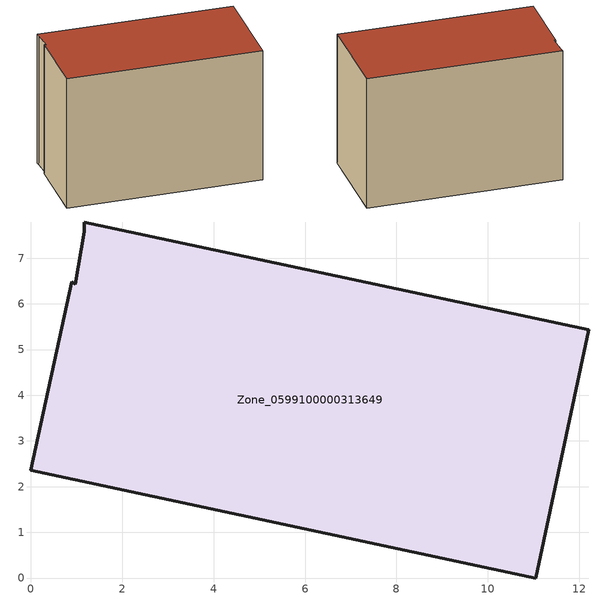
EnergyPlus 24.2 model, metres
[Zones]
Zone_0599100000313649
 floor ground (C_G): 0,2.36 0.89,6.49 0.97,6.43 1.17,7.58 1.17,7.79 12.21,5.43 11.04,0 z0
 wall outside (C_F): 11.04,0 12.21,5.43 1.17,7.79 1.17,7.58 0.97,6.43 0.89,6.49 0,2.36 11.04,0 z0:8.02
 roof outside (C_R): 0.89,6.49 0,2.36 11.04,0 12.21,5.43 1.17,7.79 1.17,7.58 0.97,6.43 z8.02
[BUILDING]
Pand.0599100000313649: North Axis=0; Terrain=City; Loads Convergence Tolerance Value=0.04; Temperature Convergence Tolerance Value=0.4; Solar Distribution=FullExterior; Maximum Number of Warmup Days=25; Minimum Number of Warmup Days=1
[Site:Location]
Rotterdam.The.Hague.AP_ZH_NLD Design_Conditions: Latitude=51.96; Longitude=4.45; Time Zone=1; Elevation=-4.5
[SITE:GROUNDTEMPERATURE:BUILDINGSURFACE]
18, 18, 18, 18, 18, 18, 18, 18, 18, 18, 18, 18
[MATERIAL] Thermal Absorptance=0.9; Solar Absorptance=0.7; Visible Absorptance=0.7
Name | Roughness | Thickness | Conductivity | Density | Specific Heat
G.TC.1975-1991 | MediumSmooth | 0.15 | 0.288461 | 540 | 1210
F.TC.1975-1991 | Rough | 0.3 | 0.230769 | 1920 | 840
R.TC.1975-1991 | MediumRough | 0.2 | 0.153846 | 1500 | 1000
[CONSTRUCTION]
C_G: G.TC.1975-1991
C_F: F.TC.1975-1991
C_R: R.TC.1975-1991
[ZONE]
Zone_0599100000313649: Type=1; Multiplier=1; Ceiling Height=Autocalculate; Volume=Autocalculate; Floor Area=autocalculate; Part of Total Floor Area=Yes
[ZONEINFILTRATION:DESIGNFLOWRATE]
Infil_Zone_0599100000313649: Zone or ZoneList or Space or SpaceList=Zone_0599100000313649; Schedule=AlwaysOn; Design Flow Rate Calculation Method=Flow/Area; Flow Rate per Floor Area=0.003; Constant Term Coefficient=1; Temperature Term Coefficient=0; Velocity Term Coefficient=0; Velocity Squared Term Coefficient=0
[HVACTEMPLATE:ZONE:IDEALLOADSAIRSYSTEM]
Zone_0599100000313649: Maximum Heating Supply Air Temperature=50; Minimum Cooling Supply Air Temperature=13; Maximum Heating Supply Air Humidity Ratio=0.0156; Minimum Cooling Supply Air Humidity Ratio=0.0077; Heating Limit=NoLimit; Cooling Limit=NoLimit; Dehumidification Control Type=ConstantSensibleHeatRatio; Cooling Sensible Heat Ratio=0.7; Dehumidification Setpoint=60; Humidification Control Type=None; Humidification Setpoint=30; Outdoor Air Method=None; Outdoor Air Flow Rate per Person=0.00944; Outdoor Air Flow Rate per Zone Floor Area=0; Outdoor Air Flow Rate per Zone=0; Demand Controlled Ventilation Type=None; Outdoor Air Economizer Type=NoEconomizer; Heat Recovery Type=None; Sensible Heat Recovery Effectiveness=0.7; Latent Heat Recovery Effectiveness=0.65
[ZONECONTROL:THERMOSTAT]
ThermostatControl_Zone_0599100000313649: Zone or ZoneList=Zone_0599100000313649; Control Type Schedule=DualSetpointControlType; Control 1=Thermostat_Zone_0599100000313649; Temperature Difference Between Cutout And Setpoint=0
[THERMOSTATSETPOINT:DUALSETPOINT]
Thermostat_Zone_0599100000313649: Heating Setpoint Temperature Schedule=HeatingSetpoint_Zone_0599100000313649; Cooling Setpoint Temperature Schedule=CoolingSetpoint_Zone_0599100000313649
[SCHEDULE:COMPACT]
HeatingSetpoint_Zone_0599100000313649: Through: 12/31, For: AllDays, Until: 24:00, 21
CoolingSetpoint_Zone_0599100000313649: Through: 12/31, For: AllDays, Until: 24:00, 24
DualSetpointControlType: Through: 12/31, For: AllDays, Until: 24:00, 4
AlwaysOn: Through: 12/31, For: AllDays, Until: 24:00, 1
